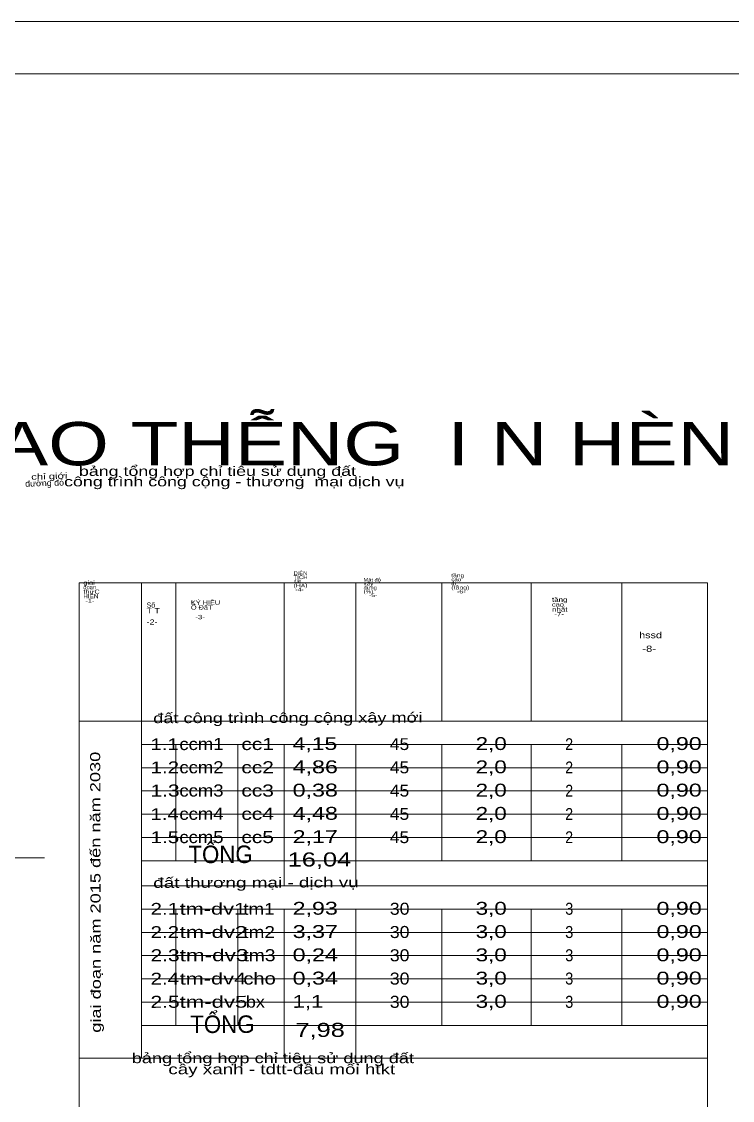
# Model space of a CAD drawing. Header units: metres. Extents: x 532950 to 537618, y 1849954 to 1853119.
# Drawn here: x 536389 to 536877, y 1851936 to 1852676 of the extents above; entities that cross this region are included whole.
import ezdxf

# ---------------------------------------------------------------- set-up
doc = ezdxf.new("R2010")
doc.units = ezdxf.units.M
doc.header["$LTSCALE"] = 3.1
for name, color, linetype, lineweight in [('16', 7, 'Continuous', 13), ('3', 7, 'Continuous', 13), ('58', 7, 'Continuous', 13), ('59', 7, 'Continuous', 13)]:
    doc.layers.add(name, color=color, linetype=linetype, lineweight=lineweight)

msp = doc.modelspace()

# ---------------------------------------------------------------- linework, layer by layer
at = {"layer": '16'}
msp.add_lwpolyline([(536331.02, 1852049.49), (536345.94, 1852102.26), (536405.07, 1852102.26)], dxfattribs=at)
at = {"layer": '3'}
for p, q in [((536428.91, 1852290.9), (536860.44, 1852290.9)), ((536428.91, 1851964.56), (536428.91, 1852290.9)), ((536860.44, 1851964.56), (536860.44, 1852290.9)), ((536428.91, 1851964.56), (536860.44, 1851964.56)), ((536428.91, 1851964.56), (536428.91, 1851421.07)), ((536428.91, 1851964.56), (536860.44, 1851964.56)), ((536860.44, 1851421.07), (536860.44, 1851964.56))]:
    msp.add_line(p, q, dxfattribs=at)
at = {"layer": '58'}
for p, q in [((536471.76, 1852290.9), (536471.76, 1851964.56)), ((536495.26, 1852290.9), (536495.26, 1852196.02)), ((536569.69, 1852290.9), (536569.69, 1852196.02)), ((536618.93, 1852290.9), (536618.93, 1852196.02)), ((536677.85, 1852290.9), (536677.85, 1852196.02)), ((536739.22, 1852290.9), (536739.22, 1852196.02)), ((536801.52, 1852290.9), (536801.52, 1852196.02)), ((536428.91, 1852196.02), (536860.44, 1852196.02)), ((536471.76, 1852180.04), (536860.44, 1852180.04)), ((536495.26, 1852180.04), (536495.26, 1852100.18)), ((536537.83, 1852180.04), (536537.83, 1852100.18)), ((536569.69, 1852180.04), (536569.69, 1852082.96)), ((536618.93, 1852180.04), (536618.93, 1852082.96)), ((536677.85, 1852180.04), (536677.85, 1852100.18)), ((536739.22, 1852180.04), (536739.22, 1852100.18)), ((536801.52, 1852180.04), (536801.52, 1852100.18)), ((536471.76, 1852164.07), (536860.44, 1852164.07)), ((536471.76, 1852148.1), (536860.44, 1852148.1)), ((536471.76, 1852132.12), (536860.44, 1852132.12)), ((536471.76, 1852116.15), (536860.44, 1852116.15)), ((536471.76, 1852100.18), (536860.44, 1852100.18)), ((536471.76, 1852100.18), (536860.44, 1852100.18)), ((536471.76, 1852100.18), (536860.44, 1852100.18)), ((536471.76, 1852082.96), (536860.44, 1852082.96)), ((536471.76, 1852066.99), (536860.44, 1852066.99)), ((536495.26, 1852066.99), (536495.26, 1851987.13)), ((536537.91, 1852066.99), (536537.91, 1851987.13)), ((536569.68, 1852066.99), (536569.68, 1851964.56)), ((536618.93, 1852066.99), (536618.93, 1851964.56)), ((536677.85, 1852066.99), (536677.85, 1851987.13)), ((536739.22, 1852066.99), (536739.22, 1851987.13)), ((536801.52, 1852066.99), (536801.52, 1851987.13)), ((536471.76, 1852051.02), (536860.44, 1852051.02)), ((536471.76, 1852035.04), (536860.44, 1852035.04)), ((536471.76, 1852019.07), (536860.44, 1852019.07)), ((536471.76, 1852003.1), (536860.44, 1852003.1)), ((536471.76, 1851987.13), (536860.44, 1851987.13)), ((536471.76, 1851987.13), (536860.44, 1851987.13))]:
    msp.add_line(p, q, dxfattribs=at)
at = {"layer": '59'}
for points in [[(537432.41, 1849953.71), (537432.41, 1852676.21), (533348.66, 1852676.21), (533348.66, 1849953.71)], [(533348.66, 1852676.21), (537432.41, 1852676.21), (537432.41, 1849953.71), (533348.66, 1849953.71)], [(533348.66, 1852676.21), (537432.41, 1852676.21), (537432.41, 1849953.71), (533348.66, 1849953.71)], [(533384.63, 1852640.25), (537396.45, 1852640.25), (537396.45, 1849989.67), (533384.63, 1849989.67)], [(533384.63, 1852640.25), (537396.45, 1852640.25), (537396.45, 1849989.67), (533384.63, 1849989.67)]]:
    msp.add_lwpolyline(points, close=True, dxfattribs=at)

# ---------------------------------------------------------------- texts
at = {"layer": '16'}
for s, height, width, p in [('M T C T GIAO THỄNG  I N HÈNH', 29.72, 1.35, (536106.54, 1852371.62)), ('D', 0.00642, 1.6, (536761.4, 1852250.23))]:
    msp.add_text(s, height=height, dxfattribs=dict(at, width=width)).set_placement(p)
for s, width, p in [('  chỉ giới', 1.4, (536391.71, 1852361.49)), ('đường đỏ', 1.1, (536391.85, 1852356.94))]:
    msp.add_text(s, height=4.137, rotation=1.816, dxfattribs=dict(at, width=width)).set_placement(p)
at = {"layer": '58'}
for s, height, width, p in [('   bảng tổng hợp chỉ tiêu sử dụng đất', 6.532, 1.4, (536418.52, 1852364.37)), ('công trình công cộng - thương  mại dịch vụ ', 6.532, 1.4, (536418.52, 1852357.18)), ('bảng tổng hợp chỉ tiêu sử dụng đất', 6.9, 1.35, (536464.98, 1851961.24)), ('       cây xanh - tdtt-đầu mối htkt', 6.9, 1.4, (536464.98, 1851953.65))]:
    msp.add_text(s, height=height, dxfattribs=dict(at, width=width)).set_placement(p)
for s, height, rotation, width, p in [('giai ', 2.809, 0.149, 1.35, (536431.73, 1852289.63)), ('TÍCH', 2.552, 0.149, 1.2, (536576.15, 1852293.47)), ('DIỆN', 2.552, 0.149, 1.15, (536576.14, 1852296.28)), ('Mật độ', 2.423, 0.149, 1.2, (536624.16, 1852291.79)), ('tầng', 2.521, 0.149, 1.35, (536684.43, 1852294.77)), ('cao', 2.521, 0.149, 1.25, (536684.43, 1852292)), ('thựC ', 2.809, 0.149, 1.35, (536431.75, 1852283.45)), ('đoạn', 2.809, 0.149, 1.05, (536431.74, 1852286.54)), ('(HA)', 2.552, 0.149, 1.35, (536576.17, 1852287.86)), (' -4-', 2.552, 0.149, 1.35, (536576.17, 1852285.05)), ('xây ', 2.423, 0.149, 1.35, (536624.16, 1852289.13)), ('dựng', 2.423, 0.149, 1.2, (536624.17, 1852286.46)), ('(%)', 2.423, 0.149, 1.3, (536624.18, 1852283.8)), ('tb', 2.521, 0.149, 1.2, (536684.44, 1852289.22)), ('(tầng)', 2.521, 0.149, 1.4, (536684.45, 1852286.45)), ('   -6-', 2.521, 0.149, 1.4, (536684.46, 1852283.68)), ('HIỆN', 2.809, 0.149, 1.15, (536431.76, 1852280.36)), (' -1-', 2.809, 0.149, 1.35, (536431.77, 1852277.27)), ('KÝ HIỆU', 3.001, 0.149, 1.25, (536505.6, 1852275.83)), ('   -5-', 2.423, 0.149, 1.4, (536624.18, 1852281.13)), ('tầng', 3.035, 0.149, 1.35, (536753.54, 1852277.87)), ('T T', 3.529, 0.149, 1.3, (536475.14, 1852270.02)), ('Ô ĐấT', 3.001, 0.149, 1.25, (536505.61, 1852272.53)), ('cao', 3.035, 0.149, 1.25, (536753.55, 1852274.54)), ('nhất', 3.035, 0.149, 1.35, (536753.56, 1852271.2)), (' -7-', 3.035, 0.149, 1.35, (536753.57, 1852267.86)), ('-2-', 3.529, 0.149, 1.3, (536475.16, 1852262.26)), ('  -3-', 3.001, 0.149, 1.35, (536505.62, 1852265.93)), ('hssd', 4.255, 0.149, 1.3, (536813.44, 1852252.92)), (' -8-', 4.255, 0.149, 1.35, (536813.47, 1852243.56)), ('đất công trình công cộng xây mới', 6.908, 0.149, 1.35, (536479.75, 1852194.61)), ('1.1', 7.987, 0.149, 1.3, (536477.9, 1852176.15)), ('ccm1', 8.258, 0.149, 1.15, (536497.68, 1852176.15)), ('cc1', 8.258, 0.149, 1.3, (536540.25, 1852176.15)), ('4,15', 8.713, 0.149, 1.35, (536575.47, 1852176.15)), ('45', 8.13, 0.149, 1.1, (536642.21, 1852176.15)), ('2,0', 8.841, 0.149, 1.3, (536701.13, 1852176.15)), ('2', 8.11, 0.149, 0.9, (536762.65, 1852176.15)), ('0,90', 8.841, 0.149, 1.35, (536825.34, 1852176.15)), ('giai đoạn năm 2015 đến năm 2030', 6.912, 90.149, 1.35, (536443.8, 1851982.15)), ('1.2', 8.114, 0.149, 1.3, (536477.9, 1852160.18)), ('ccm2', 8.258, 0.149, 1.15, (536497.68, 1852160.18)), ('cc2', 8.258, 0.149, 1.3, (536540.25, 1852160.18)), ('4,86', 8.841, 0.149, 1.35, (536575.47, 1852160.18)), ('45', 8.13, 0.149, 1.1, (536642.21, 1852160.18)), ('2,0', 8.841, 0.149, 1.3, (536701.13, 1852160.18)), ('2', 8.11, 0.149, 0.9, (536762.65, 1852160.18)), ('0,90', 8.841, 0.149, 1.35, (536825.34, 1852160.18)), ('1.3', 8.258, 0.149, 1.3, (536477.9, 1852144.21)), ('ccm3', 8.258, 0.149, 1.15, (536497.68, 1852144.21)), ('cc3', 8.258, 0.149, 1.3, (536540.25, 1852144.21)), ('0,38', 8.841, 0.149, 1.35, (536575.47, 1852144.21)), ('45', 8.13, 0.149, 1.1, (536642.21, 1852144.21)), ('2,0', 8.841, 0.149, 1.3, (536701.13, 1852144.21)), ('2', 8.11, 0.149, 0.9, (536762.65, 1852144.21)), ('0,90', 8.841, 0.149, 1.35, (536825.34, 1852144.21)), ('4,48', 8.841, 0.149, 1.35, (536575.47, 1852128.23)), ('2,0', 8.841, 0.149, 1.3, (536701.13, 1852128.23)), ('0,90', 8.841, 0.149, 1.35, (536825.34, 1852128.23)), ('1.4', 7.987, 0.149, 1.3, (536477.9, 1852128.23)), ('ccm4', 8.258, 0.149, 1.15, (536497.68, 1852128.23)), ('cc4', 8.258, 0.149, 1.3, (536540.25, 1852128.23)), ('45', 8.13, 0.149, 1.1, (536642.21, 1852128.23)), ('2', 8.11, 0.149, 0.9, (536762.65, 1852128.23)), ('1.5', 8.13, 0.149, 1.3, (536477.9, 1852112.26)), ('ccm5', 8.258, 0.149, 1.15, (536497.68, 1852112.26)), ('cc5', 8.258, 0.149, 1.3, (536540.25, 1852112.26)), ('2,17', 8.841, 0.149, 1.35, (536575.47, 1852112.26)), ('45', 8.13, 0.149, 1.1, (536642.21, 1852112.26)), ('2,0', 8.841, 0.149, 1.3, (536701.13, 1852112.26)), ('2', 8.11, 0.149, 0.9, (536762.65, 1852112.26)), ('0,90', 8.841, 0.149, 1.35, (536825.34, 1852112.26)), ('TỔNG', 12.03, 0.149, 0.95, (536503.91, 1852098.52)), ('16,04', 9.656, 0.149, 1.35, (536572.04, 1852096.2)), ('đất thương mại - dịch vụ ', 6.924, 0.149, 1.4, (536479.75, 1852081.56)), ('2.1', 8.114, 0.149, 1.3, (536477.9, 1852063.1)), ('tm-dv1', 7.987, 0.149, 1.4, (536497.86, 1852063.1)), ('tm1', 7.987, 0.149, 1.2, (536541.62, 1852063.1)), ('2,93', 8.841, 0.149, 1.35, (536575.47, 1852063.1)), ('30', 8.258, 0.149, 1.1, (536642.21, 1852063.1)), ('3,0', 8.841, 0.149, 1.3, (536701.13, 1852063.1)), ('3', 8.26, 0.149, 0.9, (536762.65, 1852063.1)), ('0,90', 8.841, 0.149, 1.35, (536825.34, 1852063.1)), ('2.2', 8.114, 0.149, 1.3, (536477.9, 1852047.13)), ('tm-dv2', 8.114, 0.149, 1.4, (536497.86, 1852047.13)), ('tm2', 8.114, 0.149, 1.2, (536541.62, 1852047.13)), ('3,37', 8.841, 0.149, 1.35, (536575.47, 1852047.13)), ('30', 8.258, 0.149, 1.1, (536642.21, 1852047.13)), ('3,0', 8.841, 0.149, 1.3, (536701.13, 1852047.13)), ('3', 8.26, 0.149, 0.9, (536762.65, 1852047.13)), ('0,90', 8.841, 0.149, 1.35, (536825.34, 1852047.13)), ('2.3', 8.258, 0.149, 1.3, (536477.9, 1852031.15)), ('tm-dv3', 8.258, 0.149, 1.4, (536497.86, 1852031.15)), ('tm3', 8.258, 0.149, 1.2, (536541.62, 1852031.15)), ('0,24', 8.841, 0.149, 1.35, (536575.47, 1852031.15)), ('30', 8.258, 0.149, 1.1, (536642.21, 1852031.15)), ('3,0', 8.841, 0.149, 1.3, (536701.13, 1852031.15)), ('3', 8.26, 0.149, 0.9, (536762.65, 1852031.15)), ('0,90', 8.841, 0.149, 1.35, (536825.34, 1852031.15)), ('2.4', 8.114, 0.149, 1.3, (536477.9, 1852015.18)), ('tm-dv4', 7.987, 0.149, 1.4, (536497.86, 1852015.18)), ('cho', 8.258, 0.149, 1.25, (536541.62, 1852015.18)), ('0,34', 8.841, 0.149, 1.35, (536575.47, 1852015.18)), ('30', 8.258, 0.149, 1.1, (536642.21, 1852015.18)), ('3,0', 8.841, 0.149, 1.3, (536701.13, 1852015.18)), ('3', 8.26, 0.149, 0.9, (536762.65, 1852015.18)), ('0,90', 8.841, 0.149, 1.35, (536825.34, 1852015.18)), ('2.5', 8.258, 0.149, 1.3, (536477.9, 1851999.21)), ('tm-dv5', 8.13, 0.149, 1.4, (536497.86, 1851999.21)), ('bx', 7.987, 0.149, 1.15, (536543.4, 1851999.36)), ('1,1', 8.713, 0.149, 1.3, (536575.47, 1851999.21)), ('30', 8.258, 0.149, 1.1, (536642.21, 1851999.21)), ('3,0', 8.841, 0.149, 1.3, (536701.13, 1851999.21)), ('3', 8.26, 0.149, 0.9, (536762.65, 1851999.21)), ('0,90', 8.841, 0.149, 1.35, (536825.34, 1851999.21)), ('TỔNG', 12.03, 0.149, 0.95, (536505.19, 1851981.9)), ('7,98', 9.656, 0.149, 1.35, (536577.4, 1851979.18))]:
    msp.add_text(s, height=height, rotation=rotation, dxfattribs=dict(at, width=width)).set_placement(p)
for s, height, p in [('đất', 2.552, (536576.16, 1852290.66)), ('Số', 3.529, (536475.13, 1852273.9))]:
    msp.add_text(s, height=height, rotation=0.149, dxfattribs=at).set_placement(p)

doc.saveas('drawing.dxf')
